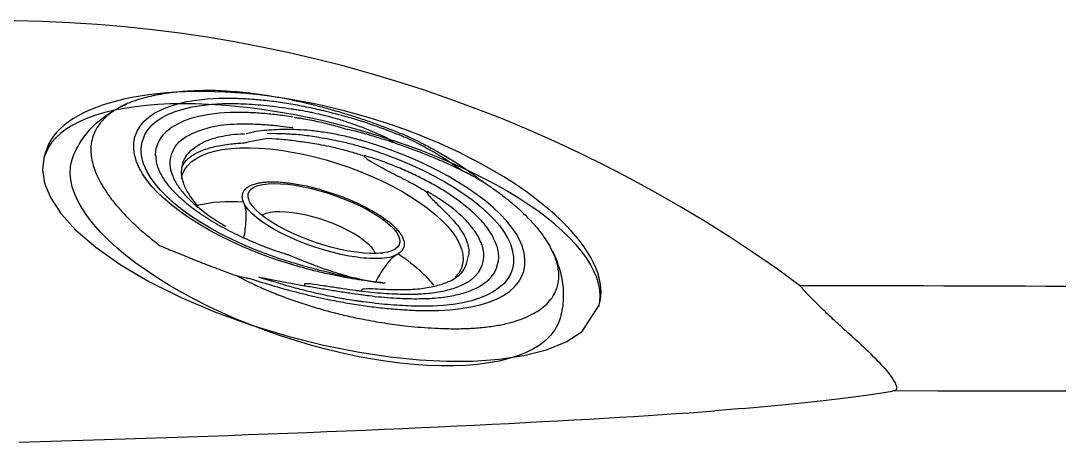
# Model space of a CAD drawing. Extents: x 938 to 1038, y 781 to 934.
# Drawn here: x 988.16 to 998.1, y 833.38 to 837.42 of the extents above; entities that cross this region are included whole.
import ezdxf

# ---------------------------------------------------------------- set-up
doc = ezdxf.new("R2010")
doc.units = 0
doc.header["$MEASUREMENT"] = 0
doc.layers.add('1', color=4, linetype='Continuous')
doc.layers.add('CL', color=8, linetype='Continuous')

# ---------------------------------------------------------------- blocks, each defined once
blk = doc.blocks.new('94JET')
at = {"layer": '1', "color": 3}
for p, q in [((0.8785, 2.4012), (0.8185, 2.3806)), ((0.9388, 2.4126), (0.8785, 2.4012)), ((0.9994, 2.4146), (0.9388, 2.4126)), ((1.032, 2.4118), (0.9994, 2.4146)), ((1.0744, 2.4065), (1.032, 2.4118)), ((0.7006, 2.3119), (0.6432, 2.264)), ((0.7591, 2.3508), (0.7006, 2.3119)), ((0.8185, 2.3806), (0.7591, 2.3508)), ((0.587, 2.2075), (0.5324, 2.1424)), ((0.6432, 2.264), (0.587, 2.2075)), ((0.5324, 2.1424), (0.4794, 2.069)), ((1.5727, 2.1556), (1.5852, 2.1447)), ((0.4794, 2.069), (0.4284, 1.9875)), ((0.3795, 1.8984), (0.3328, 1.802)), ((0.4284, 1.9875), (0.3795, 1.8984)), ((1.0917, 1.8716), (1.1472, 1.9039)), ((1.1472, 1.9039), (1.2035, 1.9264)), ((1.2035, 1.9264), (1.2603, 1.9389)), ((1.2603, 1.9389), (1.3173, 1.9414)), ((1.3173, 1.9414), (1.3743, 1.934)), ((1.3743, 1.934), (1.4309, 1.9165)), ((1.4309, 1.9165), (1.4868, 1.8891)), ((1.4868, 1.8891), (1.5419, 1.852)), ((0.3328, 1.802), (0.2886, 1.6985)), ((0.984, 1.7782), (1.0372, 1.8296)), ((1.0372, 1.8296), (1.0917, 1.8716)), ((1.1444, 1.7968), (1.0918, 1.7665)), ((1.1977, 1.8177), (1.1444, 1.7968)), ((1.2515, 1.8292), (1.1977, 1.8177)), ((1.3055, 1.8312), (1.2515, 1.8292)), ((1.3594, 1.8237), (1.3055, 1.8312)), ((1.413, 1.8067), (1.3594, 1.8237)), ((1.466, 1.7804), (1.413, 1.8067)), ((1.5419, 1.852), (1.5432, 1.851)), ((1.5432, 1.851), (1.5909, 1.8092)), ((1.5909, 1.8092), (1.6372, 1.7585)), ((0.2886, 1.6985), (0.2471, 1.5884)), ((0.8827, 1.6479), (0.9324, 1.7175)), ((0.9324, 1.7175), (0.984, 1.7782)), ((1.0401, 1.7271), (0.9897, 1.6787)), ((1.0918, 1.7665), (1.0401, 1.7271)), ((1.5181, 1.7448), (1.466, 1.7804)), ((1.5217, 1.742), (1.5181, 1.7448)), ((1.5335, 1.7323), (1.5217, 1.742)), ((1.5686, 1.6995), (1.5335, 1.7323)), ((1.614, 1.6478), (1.5686, 1.6995)), ((1.6372, 1.7585), (1.6819, 1.6994)), ((1.6819, 1.6994), (1.7247, 1.6321)), ((0.835, 1.5698), (0.8827, 1.6479)), ((0.9408, 1.6215), (0.8936, 1.5559)), ((0.9897, 1.6787), (0.9408, 1.6215)), ((1.4737, 1.6139), (1.4897, 1.6018)), ((1.4902, 1.602), (1.4893, 1.6027)), ((1.4902, 1.602), (1.4912, 1.6012)), ((1.6577, 1.5875), (1.614, 1.6478)), ((1.7247, 1.6321), (1.7654, 1.557)), ((0.2471, 1.5884), (0.2083, 1.4722)), ((0.7896, 1.4835), (0.835, 1.5698)), ((0.8936, 1.5559), (0.8484, 1.4822)), ((1.6993, 1.5187), (1.6577, 1.5875)), ((1.7387, 1.4419), (1.6993, 1.5187)), ((1.7654, 1.557), (1.8037, 1.4746)), ((0.2083, 1.4722), (0.1725, 1.3502)), ((0.7468, 1.3895), (0.7896, 1.4835)), ((0.8053, 1.4007), (0.7647, 1.3118)), ((0.8484, 1.4822), (0.8053, 1.4007)), ((1.2741, 1.3941), (1.3021, 1.3938)), ((1.4326, 1.4801), (1.4496, 1.4672)), ((1.4501, 1.4673), (1.4491, 1.4681)), ((1.4501, 1.4673), (1.4512, 1.4664)), ((1.7755, 1.3577), (1.7387, 1.4419)), ((1.8037, 1.4746), (1.8395, 1.3853)), ((0.1725, 1.3502), (0.1397, 1.2229)), ((0.7067, 1.2881), (0.7468, 1.3895)), ((0.7647, 1.3118), (0.7266, 1.216)), ((1.0613, 1.3376), (1.0573, 1.3355)), ((1.1066, 1.356), (1.0613, 1.3376)), ((1.1525, 1.3652), (1.1066, 1.356)), ((1.1984, 1.3649), (1.1525, 1.3652)), ((1.2442, 1.3553), (1.1984, 1.3649)), ((1.2896, 1.3364), (1.2442, 1.3553)), ((1.3342, 1.3083), (1.2896, 1.3364)), ((1.3777, 1.2712), (1.3342, 1.3083)), ((1.8096, 1.2664), (1.7755, 1.3577)), ((1.8395, 1.3853), (1.8725, 1.2895)), ((2.007, 1.3063), (2.025, 1.2252)), ((0.1397, 1.2229), (0.1102, 1.0908)), ((1.4198, 1.2254), (1.3777, 1.2712)), ((1.4603, 1.1711), (1.4198, 1.2254)), ((1.8406, 1.1688), (1.8096, 1.2664)), ((1.8725, 1.2895), (1.9026, 1.1879)), ((2.0233, 1.2254), (2.0117, 1.2829)), ((0.7752, 1.1329), (0.7757, 1.1343)), ((1.499, 1.1088), (1.4603, 1.1711)), ((1.5354, 1.0388), (1.499, 1.1088)), ((1.8686, 1.0653), (1.8406, 1.1688)), ((1.9026, 1.1879), (1.9295, 1.0809)), ((0.1102, 1.0908), (0.0839, 0.9544)), ((0.7915, 1.0438), (0.792, 1.0453)), ((1.5695, 0.9616), (1.5354, 1.0388)), ((1.8931, 0.9567), (1.8686, 1.0653)), ((1.9295, 1.0809), (1.9532, 0.9692)), ((0.0839, 0.9544), (0.0611, 0.8142)), ((0.8078, 0.9546), (0.8084, 0.9562)), ((1.6009, 0.8777), (1.5695, 0.9616)), ((1.9142, 0.8436), (1.8931, 0.9567)), ((1.9532, 0.9692), (1.9735, 0.8534)), ((0.0611, 0.8142), (0.0417, 0.6708)), ((1.6295, 0.7877), (1.6009, 0.8777)), ((1.7518, 0.8279), (1.748, 0.8193)), ((1.9317, 0.7267), (1.9142, 0.8436)), ((1.9735, 0.8534), (1.9903, 0.7342)), ((0.7776, 0.6386), (0.7932, 0.7182)), ((1.1221, 0.6967), (1.1066, 0.6799)), ((1.1319, 0.7054), (1.1221, 0.6967)), ((1.158, 0.7219), (1.1319, 0.7054)), ((1.1846, 0.7292), (1.158, 0.7219)), ((1.2113, 0.7273), (1.1846, 0.7292)), ((1.2378, 0.7162), (1.2113, 0.7273)), ((1.2639, 0.6959), (1.2378, 0.7162)), ((1.2891, 0.6669), (1.2639, 0.6959)), ((1.655, 0.6922), (1.6295, 0.7877)), ((1.9454, 0.6067), (1.9317, 0.7267)), ((1.9903, 0.7342), (2.0035, 0.6122)), ((0.0417, 0.6708), (0.0259, 0.5247)), ((1.0595, 0.6034), (1.0383, 0.5533)), ((1.0824, 0.6458), (1.0595, 0.6034)), ((1.1066, 0.6799), (1.0824, 0.6458)), ((1.3131, 0.6293), (1.2891, 0.6669)), ((1.3358, 0.5837), (1.3131, 0.6293)), ((1.6774, 0.5918), (1.655, 0.6922)), ((1.9553, 0.4845), (1.9454, 0.6067)), ((2.0035, 0.6122), (2.013, 0.488)), ((0.0259, 0.5247), (0.0138, 0.3764)), ((0.6163, 0.532), (0.6171, 0.5366)), ((0.6489, 0.5188), (0.6691, 0.5308)), ((1.0383, 0.5533), (1.019, 0.4961)), ((1.0362, 0.5345), (1.0324, 0.5372)), ((1.0586, 0.5132), (1.0362, 0.5345)), ((1.0801, 0.4832), (1.0586, 0.5132)), ((1.3567, 0.5306), (1.3358, 0.5837)), ((1.3757, 0.4706), (1.3567, 0.5306)), ((1.6964, 0.4872), (1.6774, 0.5918)), ((0.6431, 0.489), (0.644, 0.4938)), ((1.0018, 0.4325), (0.9871, 0.3632)), ((1.019, 0.4961), (1.0018, 0.4325)), ((1.1002, 0.445), (1.0801, 0.4832)), ((1.1187, 0.3993), (1.1002, 0.445)), ((1.1353, 0.3467), (1.1187, 0.3993)), ((1.3925, 0.4046), (1.3757, 0.4706)), ((1.407, 0.3332), (1.3925, 0.4046)), ((1.7119, 0.379), (1.6964, 0.4872)), ((1.9613, 0.3606), (1.9553, 0.4845)), ((2.013, 0.488), (2.0188, 0.3625)), ((2.1975, 0.4441), (2.1987, 0.4297)), ((2.1999, 0.4099), (2.1987, 0.4297)), ((0.0138, 0.3764), (0.0053, 0.2266)), ((0.931, 0.3091), (0.921, 0.2281)), ((0.9438, 0.3862), (0.931, 0.3091)), ((0.9871, 0.3632), (0.9748, 0.2891)), ((1.1496, 0.2881), (1.1353, 0.3467)), ((1.4188, 0.2574), (1.407, 0.3332)), ((1.7239, 0.2681), (1.7119, 0.379)), ((1.9635, 0.2359), (1.9613, 0.3606)), ((2.0188, 0.3625), (2.0209, 0.2361)), ((0.0053, 0.2266), (0.0005, 0.0757)), ((0.921, 0.2281), (0.9138, 0.1439)), ((0.9652, 0.2111), (0.9585, 0.1302)), ((0.9748, 0.2891), (0.9652, 0.2111)), ((1.1616, 0.2244), (1.1496, 0.2881)), ((1.1709, 0.1567), (1.1616, 0.2244)), ((1.428, 0.1781), (1.4188, 0.2574)), ((1.7322, 0.155), (1.7239, 0.2681)), ((1.9617, 0.1112), (1.9635, 0.2359)), ((2.0209, 0.2361), (2.0192, 0.1098)), ((0.9138, 0.1439), (0.9096, 0.0577)), ((0.9585, 0.1302), (0.9546, 0.0472)), ((1.1775, 0.0859), (1.1709, 0.1567)), ((1.4344, 0.0962), (1.428, 0.1781)), ((1.7368, 0.0407), (1.7322, 0.155)), ((1.891, 0.1548), (1.8853, 0.1443)), ((1.8854, 0.1081), (1.8853, 0.1447)), ((1.9614, 0.1031), (1.9617, 0.1112)), ((1.9614, 0.1031), (1.9614, 0.103)), ((0.0005, 0.0757), (-0.0005, -0.0757)), ((0.9096, 0.0577), (0.9084, -0.0295)), ((0.9546, 0.0472), (0.9537, -0.0367)), ((1.1812, 0.0132), (1.1775, 0.0859)), ((1.182, -0.0603), (1.1812, 0.0132)), ((1.4378, 0.0127), (1.4344, 0.0962)), ((1.4384, -0.0713), (1.4378, 0.0127)), ((1.7376, -0.0742), (1.7368, 0.0407)), ((-0.0005, -0.0757), (0.0022, -0.2269)), ((0.5284, -0.0031), (0.5421, -0.0103)), ((0.9084, -0.0295), (0.9102, -0.1168)), ((0.9537, -0.0367), (0.9557, -0.1206)), ((1.1799, -0.1333), (1.182, -0.0603)), ((1.4359, -0.1549), (1.4384, -0.0713)), ((1.7347, -0.1889), (1.7376, -0.0742)), ((0.6803, -0.197), (0.6786, -0.3211)), ((0.6804, -0.1939), (0.6803, -0.197)), ((0.6989, -0.1962), (0.6971, -0.3209)), ((0.6991, -0.1881), (0.6989, -0.1962)), ((0.6991, -0.1881), (0.6991, -0.188)), ((0.7594, -0.2301), (0.7561, -0.1933)), ((0.9102, -0.1168), (0.9149, -0.2032)), ((0.9557, -0.1206), (0.9606, -0.2034)), ((1.1748, -0.2048), (1.1799, -0.1333)), ((1.4306, -0.2369), (1.4359, -0.1549)), ((1.7281, -0.3026), (1.7347, -0.1889)), ((0.0022, -0.2269), (0.0086, -0.3774)), ((0.9149, -0.2032), (0.9226, -0.2875)), ((0.9226, -0.2875), (0.9332, -0.3689)), ((0.9606, -0.2034), (0.9683, -0.2841)), ((0.9683, -0.2841), (0.9789, -0.3618)), ((1.1564, -0.3386), (1.167, -0.2736)), ((1.167, -0.2736), (1.1748, -0.2048)), ((1.4224, -0.3165), (1.4306, -0.2369)), ((0.0086, -0.3774), (0.0186, -0.5266)), ((0.6786, -0.3211), (0.6806, -0.4451)), ((0.6971, -0.3209), (0.6992, -0.4456)), ((0.9332, -0.3689), (0.9465, -0.4463)), ((0.9789, -0.3618), (0.992, -0.4355)), ((1.1433, -0.3989), (1.1564, -0.3386)), ((1.398, -0.4645), (1.4115, -0.3927)), ((1.4115, -0.3927), (1.4224, -0.3165)), ((1.7177, -0.4146), (1.7281, -0.3026)), ((0.4681, -0.4474), (0.4715, -0.419)), ((0.6806, -0.4451), (0.6863, -0.5684)), ((0.6992, -0.4456), (0.7052, -0.5695)), ((0.9465, -0.4463), (0.9623, -0.5189)), ((0.992, -0.4355), (1.0077, -0.5043)), ((1.1105, -0.5013), (1.1279, -0.4534)), ((1.1279, -0.4534), (1.1433, -0.3989)), ((1.382, -0.531), (1.398, -0.4645)), ((1.7038, -0.5241), (1.7177, -0.4146)), ((0.0186, -0.5266), (0.0324, -0.674)), ((0.6863, -0.5684), (0.6956, -0.6903)), ((0.7052, -0.5695), (0.7151, -0.6918)), ((0.9623, -0.5189), (0.9805, -0.5857)), ((0.9805, -0.5857), (1.0009, -0.6462)), ((1.0077, -0.5043), (1.0256, -0.5674)), ((1.0256, -0.5674), (1.0456, -0.624)), ((1.0484, -0.5984), (1.0704, -0.5744)), ((1.0704, -0.5744), (1.0912, -0.5418)), ((1.0912, -0.5418), (1.1105, -0.5013)), ((1.3435, -0.6453), (1.3637, -0.5915)), ((1.3637, -0.5915), (1.382, -0.531)), ((1.6863, -0.6304), (1.7038, -0.5241)), ((1.9268, -0.5918), (1.928, -0.5879)), ((0.0324, -0.674), (0.0498, -0.819)), ((0.6956, -0.6903), (0.7086, -0.8102)), ((0.7151, -0.6918), (0.7289, -0.8117)), ((1.0009, -0.6462), (1.0232, -0.6994)), ((1.0388, -0.606), (1.0484, -0.5984)), ((1.0456, -0.624), (1.0675, -0.6734)), ((1.0675, -0.6734), (1.0909, -0.7151)), ((1.2978, -0.7299), (1.3214, -0.6916)), ((1.3214, -0.6916), (1.3435, -0.6453)), ((1.6655, -0.7328), (1.6863, -0.6304)), ((1.0232, -0.6994), (1.0471, -0.7448)), ((1.0471, -0.7448), (1.0724, -0.7819)), ((1.0724, -0.7819), (1.0804, -0.7915)), ((1.0804, -0.7915), (1.0965, -0.808)), ((1.0909, -0.7151), (1.1155, -0.7485)), ((1.1155, -0.7485), (1.1307, -0.7643)), ((1.1307, -0.7643), (1.1412, -0.7732)), ((1.1412, -0.7732), (1.1675, -0.7889)), ((1.1675, -0.7889), (1.1941, -0.7954)), ((1.1941, -0.7954), (1.2208, -0.7927)), ((1.2208, -0.7927), (1.2472, -0.7807)), ((1.2472, -0.7807), (1.273, -0.7597)), ((1.273, -0.7597), (1.2978, -0.7299)), ((1.6413, -0.8306), (1.6655, -0.7328)), ((1.6729, -0.9401), (1.7565, -0.786)), ((1.7565, -0.786), (1.7772, -0.7067)), ((1.821, -0.7236), (1.7981, -0.8032)), ((0.0498, -0.819), (0.0706, -0.9611)), ((0.7086, -0.8102), (0.7251, -0.9273)), ((0.7289, -0.8117), (0.7463, -0.9286)), ((1.6141, -0.9232), (1.6413, -0.8306)), ((1.8137, -0.843), (1.7712, -0.9301)), ((0.0706, -0.9611), (0.095, -1.0997)), ((0.7251, -0.9273), (0.745, -1.041)), ((0.7463, -0.9286), (0.7674, -1.0417)), ((1.5839, -1.0098), (1.6141, -0.9232)), ((1.6446, -0.9824), (1.6729, -0.9401)), ((1.7332, -0.9938), (1.7712, -0.9301)), ((0.745, -1.041), (0.7683, -1.1506)), ((0.7674, -1.0417), (0.792, -1.1503)), ((1.5156, -1.1634), (1.551, -1.0901)), ((1.551, -1.0901), (1.5839, -1.0098)), ((0.095, -1.0997), (0.1227, -1.2342)), ((0.7683, -1.1506), (0.7948, -1.2557)), ((0.792, -1.1503), (0.8199, -1.2538)), ((1.4779, -1.2292), (1.5156, -1.1634)), ((0.1227, -1.2342), (0.1537, -1.3643)), ((0.7948, -1.2557), (0.8243, -1.3555)), ((0.8199, -1.2538), (0.851, -1.3514)), ((1.3967, -1.3368), (1.4382, -1.2871)), ((1.4382, -1.2871), (1.4779, -1.2292)), ((1.8751, -1.2068), (1.8374, -1.3004)), ((0.1537, -1.3643), (0.1878, -1.4893)), ((0.8243, -1.3555), (0.8567, -1.4495)), ((0.851, -1.3514), (0.885, -1.4427)), ((1.3097, -1.4099), (1.3538, -1.3778)), ((1.3538, -1.3778), (1.3967, -1.3368)), ((1.797, -1.3866), (1.7542, -1.465)), ((1.8374, -1.3004), (1.797, -1.3866)), ((1.8959, -1.3968), (1.9339, -1.301)), ((1.9321, -1.4523), (1.9716, -1.3525)), ((1.9716, -1.3525), (1.9719, -1.3516)), ((1.9719, -1.3516), (1.972, -1.3514)), ((0.1878, -1.4893), (0.2249, -1.6088)), ((0.8567, -1.4495), (0.8918, -1.5373)), ((0.885, -1.4427), (0.9218, -1.5269)), ((1.1323, -1.4473), (1.1731, -1.4512)), ((1.1731, -1.4512), (1.219, -1.4468)), ((1.219, -1.4468), (1.2646, -1.433)), ((1.2307, -1.4792), (1.2279, -1.4788)), ((1.2646, -1.433), (1.3097, -1.4099)), ((1.7542, -1.465), (1.7091, -1.5352)), ((1.8122, -1.5672), (1.8552, -1.4857)), ((1.8552, -1.4857), (1.8959, -1.3968)), ((1.8899, -1.5449), (1.9321, -1.4523)), ((0.8918, -1.5373), (0.9295, -1.6182)), ((0.9218, -1.5269), (0.9612, -1.6037)), ((1.7091, -1.5352), (1.6621, -1.5967)), ((1.7669, -1.6409), (1.8122, -1.5672)), ((1.8452, -1.63), (1.8899, -1.5449)), ((0.2249, -1.6088), (0.2649, -1.7224)), ((0.9295, -1.6182), (0.9694, -1.6919)), ((0.9612, -1.6037), (1.0028, -1.6725)), ((1.0028, -1.6725), (1.0465, -1.7329)), ((1.6133, -1.6492), (1.5631, -1.6925)), ((1.6621, -1.5967), (1.6133, -1.6492)), ((1.7198, -1.7066), (1.7669, -1.6409)), ((1.7983, -1.7069), (1.8452, -1.63)), ((0.2649, -1.7224), (0.3077, -1.8297)), ((0.9694, -1.6919), (1.0115, -1.758)), ((1.0115, -1.758), (1.0553, -1.8161)), ((1.0465, -1.7329), (1.092, -1.7845)), ((1.092, -1.7845), (1.1389, -1.827)), ((1.2582, -1.7512), (1.2653, -1.7536)), ((1.2649, -1.7535), (1.2653, -1.7537)), ((1.5631, -1.6925), (1.5477, -1.7037)), ((1.6204, -1.8121), (1.6708, -1.7637)), ((1.6708, -1.7637), (1.7198, -1.7066)), ((1.6984, -1.8352), (1.7492, -1.7754)), ((1.7492, -1.7754), (1.7983, -1.7069)), ((0.3077, -1.8297), (0.353, -1.9301)), ((1.0553, -1.8161), (1.1008, -1.8658)), ((1.1008, -1.8658), (1.1477, -1.9069)), ((1.1389, -1.827), (1.1425, -1.8298)), ((1.5841, -1.8409), (1.6204, -1.8121)), ((1.5924, -1.9272), (1.6461, -1.8858)), ((1.6461, -1.8858), (1.6984, -1.8352)), ((0.353, -1.9301), (0.4006, -2.0234)), ((1.149, -1.9079), (1.2032, -1.9445)), ((1.2032, -1.9445), (1.2583, -1.9714)), ((1.2583, -1.9714), (1.3141, -1.9886)), ((1.4263, -1.9935), (1.4822, -1.9811)), ((1.4822, -1.9811), (1.5377, -1.959)), ((1.5377, -1.959), (1.5924, -1.9272)), ((0.4006, -2.0234), (0.4505, -2.1092)), ((1.3141, -1.9886), (1.3701, -1.996)), ((1.3701, -1.996), (1.4263, -1.9935)), ((0.4505, -2.1092), (0.5024, -2.1871)), ((0.5024, -2.1871), (0.5561, -2.2569)), ((0.5561, -2.2569), (0.6115, -2.3183)), ((0.6115, -2.3183), (0.6682, -2.3711)), ((0.6682, -2.3711), (0.7261, -2.415)), ((0.7261, -2.415), (0.7851, -2.45)), ((0.7851, -2.45), (0.8447, -2.4758)), ((0.8447, -2.4758), (0.9049, -2.4923)), ((0.9049, -2.4923), (0.9654, -2.4996)), ((0.9654, -2.4996), (1.0259, -2.4976)), ((1.0259, -2.4976), (1.032, -2.4968)), ((1.032, -2.4968), (1.0744, -2.4915))]:
    blk.add_line(p, q, dxfattribs=at)
for centre, major_axis, start_param, end_param in [((1.277, 1.2104), (0, 0.4726), -0.547457, 0.248012), ((1.2511, 1.1093), (0, 0.4348), -0.549231, 0.361743), ((1.2948, 1.4139), (0, 0.022), 3.326383, 3.56395), ((2.0249, 1.2395), (0, 0.0142), 2.998863, 3.144303), ((0.3407, 0.5451), (0, 0.9521), -1.038366, -0.865255), ((-0.0471, 0.2649), (0, 1.5121), -1.24444, -1.04144), ((1.2491, 0.4753), (0, 0.3311), 0.529138, 1.137428), ((1.6914, 0.1821), (0, 0.9566), 1.102, 1.355805), ((2.1105, 0.3759), (0, 0.0238), 2.093901, 2.17158), ((0.7129, -0.2368), (0, 0.058), 4.685906, 4.825427), ((1.9365, -0.5954), (0, 0.0126), 1.28557, 1.528767), ((0.108, -0.4341), (0, 1.302), 4.057981, 4.416593), ((1.0351, -0.7043), (0, 1.0297), 3.781403, 4.312011), ((1.2162, -1.5343), (0, 0.0574), -0.257485, -0.107576), ((1.2194, -1.535), (0, 0.0575), -0.24666, -0.096529), ((1.3244, -1.1735), (0, 0.4374), 2.543473, 3.758701), ((1.3578, -1.2981), (0, 0.47), 2.894219, 3.671026), ((1.3703, -1.399), (0, 0.5165), 2.557591, 3.685473)]:
    blk.add_ellipse(centre, major_axis=major_axis, ratio=0.8, start_param=start_param, end_param=end_param, dxfattribs=at)
for points, knots in [([(1.5848, 2.1443), (1.5792, 2.15), (1.5505, 2.1793), (1.4952, 2.2245), (1.4198, 2.2788), (1.3426, 2.3232), (1.2644, 2.3589), (1.1854, 2.3851), (1.122, 2.4006), (1.0848, 2.4044), (1.0744, 2.4055)], [0, 0, 0, 0, 0.039106, 0.19987, 0.355977, 0.507891, 0.656188, 0.801472, 0.944337, 1, 1, 1, 1]), ([(0.5722, 1.4362), (0.5784, 1.4557), (0.6001, 1.5247), (0.6406, 1.6364), (0.696, 1.7667), (0.7562, 1.8852), (0.8167, 1.9843), (0.8758, 2.0649), (0.9329, 2.1302), (0.9921, 2.1853), (1.0567, 2.2324), (1.1263, 2.2683), (1.2014, 2.2906), (1.2778, 2.2965), (1.3487, 2.2862), (1.413, 2.2652), (1.4512, 2.2444), (1.4703, 2.234)], [0, 0, 0, 0, 0.029368, 0.103769, 0.178171, 0.254734, 0.331297, 0.393312, 0.455326, 0.518573, 0.58182, 0.65628, 0.730739, 0.807362, 0.883985, 0.941871, 1, 1, 1, 1]), ([(1.4703, 2.234), (1.4903, 2.2213), (1.5251, 2.1993), (1.5585, 2.1686), (1.5727, 2.1556)], [0, 0, 0, 0, 0.575565, 1, 1, 1, 1]), ([(2.0133, 1.2834), (2.0114, 1.2912), (2, 1.3382), (1.9761, 1.4196), (1.9417, 1.5265), (1.9043, 1.627), (1.8643, 1.7218), (1.8215, 1.8108), (1.7758, 1.894), (1.7275, 1.9709), (1.6765, 2.0409), (1.6246, 2.1029), (1.5885, 2.1376), (1.5711, 2.1543)], [0, 0, 0, 0, 0.0196, 0.118114, 0.21634, 0.313697, 0.411167, 0.509298, 0.60806, 0.707367, 0.807068, 0.906923, 1, 1, 1, 1]), ([(0.7757, 1.134), (0.7803, 1.1463), (0.7958, 1.1875), (0.8238, 1.2533), (0.8603, 1.3288), (0.8984, 1.3975), (0.9381, 1.4592), (0.9791, 1.5138), (1.021, 1.5609), (1.0639, 1.6005), (1.1074, 1.6323), (1.1472, 1.6551), (1.1725, 1.6637), (1.1832, 1.6674)], [0, 0, 0, 0, 0.0417784, 0.1400876, 0.2382999, 0.3364196, 0.4344873, 0.5325566, 0.6307236, 0.7291516, 0.8280757, 0.9277992, 1, 1, 1, 1]), ([(1.4912, 1.6012), (1.5111, 1.5836), (1.5507, 1.5485), (1.6068, 1.4757), (1.6596, 1.3891), (1.7082, 1.2883), (1.7521, 1.1749), (1.7908, 1.0501), (1.8237, 0.9155), (1.8506, 0.7727), (1.8712, 0.6234), (1.8849, 0.4694), (1.8923, 0.3125), (1.8914, 0.2073), (1.891, 0.1548)], [0, 0, 0, 0, 0.083333, 0.166667, 0.25, 0.333333, 0.416667, 0.5, 0.583333, 0.666667, 0.75, 0.833333, 0.916667, 1, 1, 1, 1]), ([(0.7921, 1.0449), (0.7965, 1.0567), (0.8115, 1.0961), (0.8386, 1.1587), (0.8737, 1.2301), (0.9106, 1.2947), (0.9488, 1.3522), (0.9883, 1.4024), (1.0286, 1.4452), (1.0698, 1.4806), (1.103, 1.5022), (1.1224, 1.5131), (1.128, 1.5159)], [0, 0, 0, 0, 0.044142, 0.1471276, 0.2499984, 0.3527635, 0.4554778, 0.5582081, 0.6610915, 0.7643507, 0.8683033, 0.909765, 0.909765, 0.909765, 0.909765]), ([(0.4136, -0.6556), (0.4052, -0.602), (0.3886, -0.4944), (0.3727, -0.3312), (0.3627, -0.1688), (0.359, -0.0071), (0.3612, 0.1559), (0.3688, 0.3177), (0.3814, 0.4766), (0.4006, 0.6481), (0.4277, 0.8323), (0.4687, 1.0486), (0.5132, 1.2339), (0.5511, 1.3671), (0.5674, 1.4204), (0.5722, 1.4362)], [0, 0, 0, 0, 0.07538, 0.15131, 0.22333, 0.295352, 0.369105, 0.442863, 0.514729, 0.586968, 0.682119, 0.778071, 0.907999, 0.972873, 1, 1, 1, 1]), ([(1.1384, 1.3876), (1.1633, 1.3972), (1.2056, 1.4028), (1.2497, 1.3971), (1.2673, 1.3948)], [0.252267, 0.252267, 0.252267, 0.252267, 0.7008892, 1, 1, 1, 1]), ([(1.4024, 1.3475), (1.3853, 1.3581), (1.3509, 1.3795), (1.3157, 1.3879), (1.2981, 1.3922)], [0, 0, 0, 0, 0.497728, 1, 1, 1, 1]), ([(1.4512, 1.4664), (1.4671, 1.4522), (1.4988, 1.4239), (1.5441, 1.3669), (1.5871, 1.3), (1.6272, 1.2228), (1.6642, 1.1363), (1.6975, 1.0411), (1.7273, 0.9386), (1.7437, 0.8648), (1.7518, 0.8279)], [0, 0, 0, 0, 0.125, 0.2500001, 0.375, 0.5, 0.625, 0.75, 0.875, 1, 1, 1, 1]), ([(0.8059, 0.9496), (0.8113, 0.9634), (0.8266, 1.0034), (0.8537, 1.065), (0.8875, 1.1319), (0.923, 1.1919), (0.9598, 1.2449), (0.9976, 1.2905), (1.0362, 1.3287), (1.0755, 1.359), (1.1095, 1.3795), (1.1303, 1.3869), (1.1379, 1.3896)], [0, 0, 0, 0, 0.057794, 0.16743, 0.276926, 0.386302, 0.495632, 0.605007, 0.71463, 0.824819, 0.93602, 1, 1, 1, 1]), ([(1.5249, 1.2178), (1.5057, 1.2442), (1.4669, 1.2973), (1.424, 1.3307), (1.4024, 1.3475)], [0, 0, 0, 0, 0.49625, 1, 1, 1, 1]), ([(2.1841, 0.5684), (2.1798, 0.599), (2.169, 0.6767), (2.1466, 0.7995), (2.1173, 0.9365), (2.0831, 1.0707), (2.0478, 1.1907), (2.0216, 1.2639), (2.0105, 1.2949)], [0, 0, 0, 0, 0.120095, 0.304937, 0.490444, 0.676212, 0.862899, 1, 1, 1, 1]), ([(0.4287, -0.5147), (0.4288, -0.4973), (0.4292, -0.3989), (0.4344, -0.2182), (0.4497, 0.0251), (0.4718, 0.2442), (0.4982, 0.4379), (0.5263, 0.607), (0.5591, 0.7706), (0.596, 0.9281), (0.6371, 1.078), (0.6742, 1.1968), (0.6981, 1.264), (0.7061, 1.2864)], [0, 0, 0, 0, 0.026705, 0.151394, 0.276414, 0.401114, 0.493454, 0.585793, 0.678039, 0.770288, 0.862263, 0.954108, 1, 1, 1, 1]), ([(0.7266, 1.216), (0.7216, 1.2021), (0.7109, 1.1722), (0.6894, 1.1085), (0.6629, 1.0235), (0.6331, 0.9171), (0.596, 0.7704), (0.5727, 0.6534), (0.5572, 0.5755)], [0, 0, 0, 0, 0.073128, 0.157359, 0.32587, 0.494386, 0.662903, 1, 1, 1, 1]), ([(0.7061, 1.2864), (0.7061, 1.2864), (0.7062, 1.2867), (0.7062, 1.2869), (0.7063, 1.2871)], [0, 0, 0, 0, 0.136414, 1, 1, 1, 1]), ([(0.7063, 1.2871), (0.7063, 1.2871), (0.7064, 1.2875), (0.7066, 1.2878), (0.7067, 1.2881)], [0, 0, 0, 0, 0.109075, 1, 1, 1, 1]), ([(1.7475, 0.8197), (1.7475, 0.8197), (1.7438, 0.8222), (1.7351, 0.8312), (1.7206, 0.8522), (1.6997, 0.8896), (1.6691, 0.9512), (1.6248, 1.0433), (1.5757, 1.1385), (1.5399, 1.1944), (1.5249, 1.2178)], [0, 0, 0, 0, 0.00027, 0.025282, 0.067353, 0.14109, 0.266757, 0.470507, 0.778093, 1, 1, 1, 1]), ([(2.025, 1.2252), (2.0275, 1.2076), (2.0326, 1.172), (2.0402, 1.1275), (2.0448, 1.1003), (2.0464, 1.0905)], [0, 0, 0, 0, 0.386229, 0.778881, 1, 1, 1, 1]), ([(0.6175, 0.5363), (0.6219, 0.5602), (0.6337, 0.625), (0.6559, 0.7263), (0.6837, 0.84), (0.7141, 0.9487), (0.7445, 1.0467), (0.7658, 1.106), (0.7754, 1.1326)], [0, 0, 0, 0, 0.109345, 0.295394, 0.479913, 0.664307, 0.849472, 1, 1, 1, 1]), ([(0.6442, 0.4938), (0.6449, 0.4981), (0.6527, 0.5419), (0.6699, 0.6223), (0.696, 0.7335), (0.7247, 0.84), (0.7557, 0.9416), (0.7784, 1.0081), (0.7907, 1.0414), (0.7915, 1.0437)], [0, 0, 0, 0, 0.021066, 0.214811, 0.40882, 0.600405, 0.794288, 0.98621, 1, 1, 1, 1]), ([(2.0464, 1.0905), (2.0537, 1.0318), (2.0684, 0.914), (2.0828, 0.7328), (2.0922, 0.549), (2.0934, 0.4258), (2.094, 0.364)], [0, 0, 0, 0, 0.247158, 0.496041, 0.747293, 1, 1, 1, 1]), ([(2.1673, 0.5583), (2.1522, 0.6494), (2.1217, 0.8329), (2.0716, 1.0042), (2.0464, 1.0905)], [0, 0, 0, 0, 0.4962112, 1, 1, 1, 1]), ([(0.7326, 0.7166), (0.7379, 0.7363), (0.7525, 0.7903), (0.7776, 0.8701), (0.7982, 0.9274), (0.8079, 0.9543)], [0, 0, 0, 0, 0.2333708, 0.6402338, 1, 1, 1, 1]), ([(1.7926, 0.5917), (1.7863, 0.6312), (1.7736, 0.7103), (1.7565, 0.7831), (1.7479, 0.8197)], [0, 0, 0, 0, 0.497852, 1, 1, 1, 1]), ([(0.7932, 0.7182), (0.781, 0.6618), (0.7616, 0.5725), (0.7382, 0.436), (0.7213, 0.3204), (0.7059, 0.1926), (0.6929, 0.053), (0.6857, -0.0603), (0.6823, -0.1365), (0.6812, -0.1684), (0.6805, -0.1875), (0.6804, -0.1939), (0.6804, -0.1939)], [0, 0, 0, 0, 0.218931, 0.346784, 0.475182, 0.603585, 0.754612, 0.905676, 0.943401, 0.981124, 0.999998, 1, 1, 1, 1]), ([(0.6886, 0.5707), (0.6941, 0.5868), (0.7106, 0.6352), (0.7234, 0.6842), (0.7319, 0.7169)], [0, 0, 0, 0, 0.332752, 1, 1, 1, 1]), ([(1.087, 0.7398), (1.0836, 0.7366), (1.0745, 0.7278), (1.052, 0.7115), (1.0263, 0.696), (1.0073, 0.6893), (1.0007, 0.687)], [0, 0, 0, 0, 0.182096, 0.493337, 0.82393, 1, 1, 1, 1]), ([(1.0791, -0.7889), (1.0828, -0.7934), (1.0953, -0.8088), (1.1183, -0.8265), (1.1477, -0.8415), (1.1773, -0.847), (1.2064, -0.8438), (1.2344, -0.8325), (1.2614, -0.8134), (1.2875, -0.7865), (1.3124, -0.7516), (1.336, -0.7091), (1.3579, -0.6595), (1.3777, -0.6034), (1.3955, -0.5417), (1.4109, -0.4749), (1.424, -0.4038), (1.4347, -0.329), (1.4427, -0.2513), (1.4482, -0.1715), (1.451, -0.0902), (1.4512, -0.0084), (1.4487, 0.0731), (1.4435, 0.1535), (1.4357, 0.2321), (1.4254, 0.308), (1.4127, 0.3806), (1.3975, 0.449), (1.3802, 0.5126), (1.3607, 0.5708), (1.3392, 0.6231), (1.3157, 0.669), (1.2904, 0.7078), (1.2633, 0.739), (1.2348, 0.7619), (1.2053, 0.7759), (1.1757, 0.7807), (1.1467, 0.7773), (1.1283, 0.7683), (1.1192, 0.7639)], [0, 0, 0, 0, 0.011642, 0.039702, 0.06703, 0.093364, 0.118974, 0.144446, 0.170328, 0.197054, 0.224606, 0.252655, 0.280869, 0.309028, 0.337092, 0.365064, 0.392958, 0.420792, 0.448581, 0.476339, 0.504077, 0.531805, 0.559532, 0.587264, 0.615011, 0.642781, 0.670588, 0.698444, 0.726367, 0.754375, 0.78249, 0.810727, 0.839077, 0.867423, 0.895443, 0.922699, 0.948961, 0.974541, 1, 1, 1, 1]), ([(0.7256, 0.2372), (0.7304, 0.2902), (0.7399, 0.3966), (0.7559, 0.5108), (0.7689, 0.5908), (0.7744, 0.621), (0.7776, 0.6386)], [0, 0, 0, 0, 0.377217, 0.758537, 0.859037, 1, 1, 1, 1]), ([(0.7411, 0.2279), (0.7413, 0.2527), (0.7419, 0.3132), (0.7479, 0.4076), (0.7583, 0.51), (0.7681, 0.5835), (0.7751, 0.6218), (0.7763, 0.6281)], [0, 0, 0, 0, 0.178787, 0.435118, 0.692172, 0.948957, 1, 1, 1, 1]), ([(1.0006, 0.6871), (0.9892, 0.6825), (0.9493, 0.6665), (0.8776, 0.6475), (0.814, 0.6329), (0.7799, 0.6295), (0.7765, 0.6292)], [0, 0, 0, 0, 0.15951, 0.557574, 0.956273, 1, 1, 1, 1]), ([(1.0515, 0.5855), (1.0532, 0.5894), (1.0574, 0.5992), (1.0613, 0.6056), (1.0612, 0.6056), (1.0612, 0.6055)], [0, 0, 0, 0, 0.292551, 0.727444, 1, 1, 1, 1]), ([(0.5572, 0.5755), (0.5559, 0.5687), (0.5517, 0.547), (0.5463, 0.5174), (0.5369, 0.4637), (0.5293, 0.4169), (0.5158, 0.3247), (0.5027, 0.2204), (0.489, 0.0793), (0.4796, -0.0516), (0.4732, -0.1831), (0.471, -0.2704), (0.4698, -0.3141)], [0, 0, 0, 0, 0.024457, 0.078874, 0.10608, 0.214952, 0.242638, 0.424403, 0.56814, 0.711859, 0.855916, 1, 1, 1, 1]), ([(0.4718, -0.4191), (0.4735, -0.405), (0.4808, -0.3462), (0.4946, -0.2416), (0.5133, -0.1052), (0.5332, 0.0311), (0.5538, 0.1655), (0.5751, 0.2972), (0.5959, 0.4196), (0.6099, 0.4968), (0.6163, 0.532)], [0, 0, 0, 0, 0.043161, 0.181129, 0.321653, 0.463935, 0.604255, 0.743141, 0.883109, 1, 1, 1, 1]), ([(0.6691, 0.5308), (0.6708, 0.5328), (0.6777, 0.5409), (0.6837, 0.5554), (0.6876, 0.5675), (0.6886, 0.5707)], [0, 0, 0, 0, 0.1959692, 0.780793, 1, 1, 1, 1]), ([(1.8849, 0.1447), (1.8848, 0.1448), (1.8812, 0.1481), (1.8702, 0.1671), (1.8548, 0.2213), (1.8375, 0.3038), (1.8165, 0.4353), (1.8021, 0.5292), (1.7926, 0.5917)], [0, 0, 0, 0, 0.000347, 0.036388, 0.144273, 0.358247, 0.57279, 1, 1, 1, 1]), ([(2.1819, 0.4259), (2.1808, 0.4408), (2.1773, 0.4854), (2.1713, 0.5292), (2.1673, 0.5583)], [0, 0, 0, 0, 0.3359446, 1, 1, 1, 1]), ([(2.1975, 0.4473), (2.1974, 0.4484), (2.1955, 0.4784), (2.1916, 0.519), (2.1856, 0.5578), (2.184, 0.5684)], [0, 0, 0, 0, 0.024972, 0.735541, 1, 1, 1, 1]), ([(0.586, 0.1627), (0.5894, 0.1833), (0.5997, 0.2465), (0.6177, 0.3501), (0.6334, 0.4378), (0.642, 0.4836), (0.6431, 0.4891)], [0, 0, 0, 0, 0.184335, 0.565629, 0.94738, 1, 1, 1, 1]), ([(1.972, -1.3514), (1.9887, -1.3025), (2.0221, -1.2048), (2.0557, -1.0835), (2.0851, -0.962), (2.1109, -0.8411), (2.139, -0.6792), (2.1614, -0.512), (2.1808, -0.3153), (2.1933, -0.0879), (2.196, 0.1691), (2.1866, 0.3404), (2.1819, 0.4259)], [0, 0, 0, 0, 0.100111, 0.200167, 0.230413, 0.322791, 0.415168, 0.507528, 0.599888, 0.733131, 0.86678, 1, 1, 1, 1]), ([(2.0014, -1.5061), (2.0094, -1.482), (2.0288, -1.4233), (2.0575, -1.3233), (2.0874, -1.2066), (2.1146, -1.0835), (2.1387, -0.9557), (2.1594, -0.8247), (2.1768, -0.6919), (2.1908, -0.5579), (2.2015, -0.4232), (2.209, -0.2881), (2.2135, -0.153), (2.215, -0.0186), (2.2137, 0.1149), (2.2094, 0.2464), (2.2048, 0.3448), (2.2008, 0.3986), (2.1999, 0.4099)], [0, 0, 0, 0, 0.0455252, 0.1108648, 0.1781391, 0.2469525, 0.3163858, 0.3854021, 0.4539026, 0.5218171, 0.5889858, 0.6558129, 0.7221689, 0.7880485, 0.8534673, 0.9184633, 0.982861, 1, 1, 1, 1]), ([(2.0948, 0.3624), (2.0947, 0.3336), (2.0943, 0.2575), (2.0925, 0.1813), (2.0914, 0.1339)], [0, 0, 0, 0, 0.378941, 1, 1, 1, 1]), ([(2.1262, 0.2291), (2.1256, 0.2344), (2.122, 0.2709), (2.1164, 0.3148), (2.1058, 0.3532), (2.1014, 0.3617), (2.0992, 0.364), (2.0979, 0.3643), (2.0969, 0.3643), (2.0963, 0.364), (2.0955, 0.3633), (2.0951, 0.3629), (2.0948, 0.3624)], [0, 0, 0, 0, 0.108692, 0.739507, 0.886436, 0.930204, 0.953135, 0.967768, 0.969534, 0.985431, 0.985934, 1, 1, 1, 1]), ([(0.7256, 0.2372), (0.7225, 0.2031), (0.7174, 0.1481), (0.7102, 0.0496), (0.7052, -0.0362), (0.7013, -0.1228), (0.6999, -0.1663), (0.6991, -0.188)], [0, 0, 0, 0, 0.247463, 0.397924, 0.698981, 0.849433, 1, 1, 1, 1]), ([(0.756, -0.1934), (0.7535, -0.1606), (0.7482, -0.0918), (0.7433, 0.0135), (0.7404, 0.1216), (0.7405, 0.1927), (0.7406, 0.228)], [0, 0, 0, 0, 0.232391, 0.488548, 0.745614, 1, 1, 1, 1]), ([(2.0942, -0.6605), (2.0955, -0.6537), (2.0995, -0.632), (2.1044, -0.6024), (2.1128, -0.5488), (2.1191, -0.5019), (2.1296, -0.4097), (2.1383, -0.3054), (2.1437, -0.1644), (2.1432, -0.0334), (2.1379, 0.0981), (2.1301, 0.1854), (2.1262, 0.2291)], [0, 0, 0, 0, 0.024457, 0.078874, 0.106079, 0.214952, 0.242638, 0.424403, 0.56814, 0.711859, 0.855916, 1, 1, 1, 1]), ([(0.5532, 0.0052), (0.5533, 0.0055), (0.5622, 0.0257), (0.5728, 0.0914), (0.5836, 0.153), (0.5903, 0.1911)], [0, 0, 0, 0, 0.0050144, 0.3854851, 1, 1, 1, 1]), ([(2.0191, 0.1066), (2.0189, 0.1001), (2.0182, 0.0806), (2.0168, 0.048), (2.0123, -0.0299), (2.0017, -0.1458), (1.9806, -0.2894), (1.9544, -0.4218), (1.9239, -0.5424), (1.88, -0.6865), (1.8393, -0.7823), (1.8137, -0.843)], [0, 0, 0, 0, 0.018777, 0.056357, 0.093903, 0.244333, 0.394797, 0.523143, 0.651488, 0.779594, 1, 1, 1, 1]), ([(1.8546, -0.3032), (1.859, -0.2711), (1.8663, -0.2183), (1.8759, -0.123), (1.8817, -0.0389), (1.8848, 0.0453), (1.8852, 0.0872), (1.8854, 0.1081)], [0, 0, 0, 0, 0.237006, 0.389566, 0.694903, 0.847453, 1, 1, 1, 1]), ([(1.9185, -0.3222), (1.924, -0.2881), (1.933, -0.2331), (1.9452, -0.1346), (1.9533, -0.0488), (1.9589, 0.0378), (1.9606, 0.0813), (1.9614, 0.103)], [0, 0, 0, 0, 0.247463, 0.397924, 0.698981, 0.849434, 1, 1, 1, 1]), ([(2.0914, 0.1339), (2.0913, 0.1324), (2.0912, 0.128), (2.0909, 0.1206), (2.0904, 0.1088), (2.0895, 0.0881), (2.0873, 0.0468), (2.0833, -0.0121), (2.0788, -0.059), (2.0766, -0.0825)], [0, 0, 0, 0, 0.0207362, 0.0615146, 0.1022965, 0.1838688, 0.3470282, 0.673495, 1, 1, 1, 1]), ([(0.5421, -0.0103), (0.5425, -0.0105), (0.5431, -0.0107), (0.5441, -0.0106), (0.5458, -0.0098), (0.5495, -0.005), (0.5516, 0.0009), (0.5532, 0.0052)], [0, 0, 0, 0, 0.084324, 0.103055, 0.209091, 0.414326, 1, 1, 1, 1]), ([(2.0263, -0.6072), (2.0263, -0.6071), (2.0286, -0.5948), (2.0318, -0.5763), (2.0369, -0.5455), (2.0437, -0.5022), (2.0523, -0.4396), (2.0609, -0.3637), (2.0699, -0.2614), (2.075, -0.1674), (2.0763, -0.0988), (2.0766, -0.0825)], [0, 0, 0, 0, 0.000715, 0.073393, 0.1097219, 0.1824198, 0.3277255, 0.4730653, 0.6184802, 0.909309, 1, 1, 1, 1]), ([(1.1543, -1.6917), (1.149, -1.6875), (1.1308, -1.6728), (1.1, -1.6421), (1.0626, -1.5969), (1.0264, -1.5442), (0.9917, -1.4846), (0.9586, -1.4183), (0.9274, -1.3456), (0.8983, -1.2669), (0.8715, -1.1826), (0.8472, -1.0933), (0.8256, -0.9993), (0.8067, -0.9013), (0.7908, -0.7998), (0.7779, -0.6955), (0.7682, -0.5889), (0.7616, -0.4807), (0.7584, -0.3735), (0.7583, -0.2925), (0.7591, -0.2482), (0.7593, -0.2383)], [0, 0, 0, 0, 0.023507, 0.080765, 0.137617, 0.194163, 0.250572, 0.306951, 0.363346, 0.419795, 0.476317, 0.532915, 0.589587, 0.646325, 0.703121, 0.759964, 0.816846, 0.873757, 0.930686, 0.98464, 1, 1, 1, 1]), ([(0.4698, -0.3141), (0.4696, -0.3194), (0.4681, -0.356), (0.4668, -0.3998), (0.4666, -0.4382), (0.4669, -0.4467), (0.4672, -0.449), (0.4674, -0.4493), (0.4676, -0.4493), (0.4677, -0.449), (0.4679, -0.4483), (0.468, -0.4479), (0.4681, -0.4474)], [0, 0, 0, 0, 0.108692, 0.739507, 0.886435, 0.930204, 0.953135, 0.967768, 0.969534, 0.985431, 0.985934, 1, 1, 1, 1]), ([(1.7772, -0.7067), (1.7846, -0.6755), (1.8034, -0.596), (1.83, -0.4615), (1.8463, -0.3562), (1.8546, -0.3032)], [0, 0, 0, 0, 0.2439379, 0.6195788, 1, 1, 1, 1]), ([(1.9185, -0.3222), (1.9088, -0.3752), (1.8894, -0.4816), (1.8599, -0.5958), (1.8364, -0.6758), (1.8267, -0.706), (1.821, -0.7236)], [0, 0, 0, 0, 0.3772173, 0.7585371, 0.8590371, 1, 1, 1, 1]), ([(0.4136, -0.6556), (0.4167, -0.6246), (0.4215, -0.5778), (0.4269, -0.5306), (0.4287, -0.5147)], [0, 0, 0, 0, 0.6641142, 1, 1, 1, 1]), ([(1.7944, -1.1036), (1.798, -1.0936), (1.8053, -1.0735), (1.8195, -1.0322), (1.8365, -0.9792), (1.8558, -0.9135), (1.8798, -0.8231), (1.9041, -0.7176), (1.9197, -0.6316), (1.9264, -0.5949)], [0, 0, 0, 0, 0.0661207, 0.1328483, 0.2663211, 0.3997978, 0.5332706, 0.8003891, 1, 1, 1, 1]), ([(0.4555, -1.4398), (0.4517, -1.3874), (0.4443, -1.2827), (0.4332, -1.1164), (0.4236, -0.944), (0.417, -0.7893), (0.4145, -0.6922), (0.4136, -0.6556)], [0, 0, 0, 0, 0.2144914, 0.4289951, 0.6481945, 0.8673923, 1, 1, 1, 1]), ([(1.0684, -0.674), (1.0686, -0.6742), (1.0691, -0.675), (1.0659, -0.6696), (1.0621, -0.6628), (1.059, -0.6555), (1.0586, -0.6545)], [0, 0, 0, 0, 0.12571, 0.527683, 0.936508, 1, 1, 1, 1]), ([(2.0243, -0.6159), (2.0196, -0.6438), (2.0064, -0.7225), (1.9806, -0.848), (1.9514, -0.9654), (1.9288, -1.044), (1.9065, -1.1174), (1.8893, -1.1664), (1.8757, -1.205)], [0, 0, 0, 0, 0.129943, 0.367079, 0.605678, 0.722738, 0.781259, 1, 1, 1, 1]), ([(1.9339, -1.301), (1.9389, -1.2871), (1.9496, -1.2572), (1.9708, -1.1935), (1.9968, -1.1085), (2.0253, -1.0021), (2.0602, -0.8554), (2.0806, -0.7385), (2.0942, -0.6605)], [0, 0, 0, 0, 0.073128, 0.157359, 0.32587, 0.494386, 0.662903, 1, 1, 1, 1]), ([(0.7793, -0.7018), (0.806, -0.7055), (0.8623, -0.7131), (0.9391, -0.7317), (0.9879, -0.7488), (1.0088, -0.7562)], [0, 0, 0, 0, 0.34189, 0.718869, 1, 1, 1, 1]), ([(1.0086, -0.7563), (1.0147, -0.7583), (1.0336, -0.7644), (1.0593, -0.7793), (1.0823, -0.7952), (1.0915, -0.8038), (1.0949, -0.807)], [0, 0, 0, 0, 0.163693, 0.502973, 0.819141, 1, 1, 1, 1]), ([(1.1273, -1.535), (1.1211, -1.5298), (1.1027, -1.5146), (1.0725, -1.4835), (1.0374, -1.4391), (1.0035, -1.3875), (0.9711, -1.329), (0.9404, -1.2638), (0.9116, -1.1924), (0.885, -1.1152), (0.8608, -1.0326), (0.8427, -0.9602), (0.8331, -0.915), (0.83, -0.9002)], [0, 0, 0, 0, 0.051974, 0.152988, 0.253246, 0.352966, 0.452479, 0.551964, 0.651517, 0.751201, 0.85104, 0.951033, 1, 1, 1, 1]), ([(1.2239, -1.4777), (1.2257, -1.4777), (1.2294, -1.4778), (1.2516, -1.477), (1.2922, -1.4682), (1.3454, -1.4403), (1.3936, -1.4023), (1.4364, -1.3591), (1.4789, -1.3061), (1.5325, -1.2259), (1.5891, -1.1208), (1.6279, -1.0242), (1.6446, -0.9824)], [0, 0, 0, 0, 0.0269747, 0.0545812, 0.183364, 0.3141784, 0.4070367, 0.4998952, 0.5954517, 0.691008, 0.8665419, 1, 1, 1, 1]), ([(1.7237, -1.0094), (1.7237, -1.0094), (1.7085, -1.0522), (1.692, -1.0919), (1.6754, -1.1316)], [0, 0, 0, 0, 0.000546, 1, 1, 1, 1]), ([(1.4329, -1.4328), (1.455, -1.4178), (1.4995, -1.3877), (1.5654, -1.3167), (1.6248, -1.232), (1.6602, -1.1617), (1.6754, -1.1316)], [0, 0, 0, 0, 0.242533, 0.488146, 0.780948, 1, 1, 1, 1]), ([(1.7936, -1.1056), (1.7937, -1.1056), (1.7939, -1.1049), (1.7941, -1.1043), (1.7944, -1.1036)], [0, 0, 0, 0, 0.027969, 1, 1, 1, 1]), ([(0.9922, -1.313), (0.9799, -1.2966), (0.9573, -1.2665), (0.9373, -1.2303), (0.9282, -1.2138)], [0, 0, 0, 0, 0.543533, 1, 1, 1, 1]), ([(1.1211, -1.4359), (1.1169, -1.4335), (1.0993, -1.4232), (1.0682, -1.397), (1.0292, -1.3591), (1.0041, -1.3278), (0.9921, -1.3129)], [0, 0, 0, 0, 0.09711, 0.408763, 0.717679, 1, 1, 1, 1]), ([(1.0313, -2.319), (1.0103, -2.3061), (0.9684, -2.2802), (0.9062, -2.2285), (0.8447, -2.1672), (0.7797, -2.09), (0.7123, -1.9951), (0.6429, -1.8791), (0.5767, -1.7483), (0.5132, -1.6025), (0.4749, -1.4947), (0.4555, -1.4398)], [0, 0, 0, 0, 0.095675, 0.191349, 0.288732, 0.386114, 0.505945, 0.625775, 0.749068, 0.87236, 1, 1, 1, 1]), ([(1.2222, -1.4773), (1.2212, -1.4771), (1.2061, -1.4752), (1.1768, -1.4658), (1.1441, -1.4519), (1.1256, -1.439), (1.1212, -1.4359)], [0, 0, 0, 0, 0.029107, 0.449937, 0.867327, 1, 1, 1, 1]), ([(1.4329, -1.4328), (1.4083, -1.4472), (1.3587, -1.4763), (1.2894, -1.4885), (1.248, -1.4819), (1.2307, -1.4792)], [0, 0, 0, 0, 0.3641288, 0.73454, 1, 1, 1, 1]), ([(1.7208, -2.0739), (1.7218, -2.0727), (1.7405, -2.0487), (1.7751, -1.9953), (1.8243, -1.9132), (1.8712, -1.8234), (1.916, -1.7273), (1.9579, -1.6247), (1.986, -1.5507), (1.9992, -1.5096), (2.0003, -1.5062)], [0, 0, 0, 0, 0.008728, 0.169311, 0.331298, 0.494262, 0.65782, 0.821634, 0.985323, 1, 1, 1, 1]), ([(1.2588, -1.7504), (1.2523, -1.7483), (1.2306, -1.7413), (1.1959, -1.7224), (1.168, -1.702), (1.1551, -1.6926)], [0, 0, 0, 0, 0.1891368, 0.6248897, 1, 1, 1, 1]), ([(1.7171, -2.079), (1.699, -2.1026), (1.6614, -2.1517), (1.6142, -2.203), (1.5849, -2.2278), (1.5764, -2.235)], [0, 0, 0, 0, 0.39752, 0.826765, 1, 1, 1, 1]), ([(1.0744, -2.4907), (1.0811, -2.4901), (1.1138, -2.4871), (1.1718, -2.4736), (1.2475, -2.4502), (1.3217, -2.4185), (1.3941, -2.3794), (1.4646, -2.3329), (1.533, -2.2787), (1.5928, -2.2244), (1.6282, -2.1856), (1.6428, -2.1695)], [0, 0, 0, 0, 0.031754, 0.153806, 0.276015, 0.398877, 0.522905, 0.648627, 0.776586, 0.907316, 1, 1, 1, 1]), ([(1.5764, -2.235), (1.5636, -2.2465), (1.5297, -2.2771), (1.4691, -2.317), (1.395, -2.3534), (1.3152, -2.3756), (1.2343, -2.3815), (1.1594, -2.3713), (1.0916, -2.3502), (1.0514, -2.3294), (1.0313, -2.319)], [0, 0, 0, 0, 0.073548, 0.19526, 0.338549, 0.481837, 0.629289, 0.776742, 0.888137, 1, 1, 1, 1])]:
    blk.add_open_spline(points, degree=3, knots=knots, dxfattribs=at)
blk = doc.blocks.new('VISTA')
at = {"layer": '1', "color": 3, "linetype": 'Continuous'}
for points in [[(55.8198, 35.1306), (55.8301, 35.1713), (55.8364, 35.2134), (55.8385, 35.2569), (55.8365, 35.3015), (55.8304, 35.347), (55.8202, 35.3936), (55.806, 35.441), (55.7878, 35.4893), (55.7656, 35.5383), (55.7395, 35.588), (55.7095, 35.6383), (55.6755, 35.6891), (55.6378, 35.7405), (55.5962, 35.7922), (55.5508, 35.8442), (55.5017, 35.8965), (55.4488, 35.949), (55.3923, 36.0017), (55.3322, 36.0542), (55.2688, 36.1065), (55.2023, 36.1584), (55.1327, 36.2097), (55.0601, 36.2606), (54.9846, 36.3108), (54.9063, 36.3603), (54.8252, 36.409), (54.7416, 36.457), (54.6554, 36.504), (54.5667, 36.55), (54.4757, 36.595), (54.3827, 36.6387), (54.288, 36.6811), (54.1918, 36.722), (54.0941, 36.7614), (53.995, 36.7993), (53.8947, 36.8357), (53.7933, 36.8704), (53.691, 36.9035), (53.5877, 36.935), (53.4837, 36.9647), (53.379, 36.9926), (53.2738, 37.0187), (53.1682, 37.043), (53.0623, 37.0654), (52.9564, 37.0858), (52.851, 37.1041), (52.7464, 37.1204), (52.6427, 37.1345), (52.54, 37.1467), (52.4383, 37.1567), (52.3379, 37.1647), (52.2388, 37.1707), (52.1412, 37.1746), (52.0451, 37.1764), (51.9507, 37.1763), (51.8581, 37.1741), (51.7674, 37.1699), (51.6787, 37.1637), (51.5921, 37.1555), (51.5078, 37.1453), (51.426, 37.1331), (51.347, 37.119), (51.2711, 37.1031), (51.1983, 37.0853), (51.1288, 37.0659), (51.0625, 37.0447), (50.9996, 37.0219), (50.9401, 36.9975), (50.8841, 36.9715), (50.8317, 36.9439), (50.7828, 36.9149), (50.7377, 36.8844), (50.6964, 36.8525), (50.6588, 36.8192), (50.6252, 36.7846), (50.5955, 36.7488), (50.5699, 36.7117), (50.5485, 36.6736), (50.5183, 36.5943)], [(55.816, 35.1153), (55.8265, 35.1685), (55.8297, 35.2234), (55.8258, 35.28), (55.8146, 35.3382), (55.7962, 35.3977), (55.7705, 35.4586), (55.7377, 35.5206), (55.6976, 35.5838), (55.6502, 35.6479), (55.596, 35.7125), (55.5353, 35.7772), (55.4682, 35.8417), (55.3951, 35.9059), (55.3161, 35.9698), (55.2314, 36.0333), (55.1412, 36.0961), (55.0456, 36.1581), (54.9449, 36.2193), (54.8392, 36.2795), (54.7288, 36.3386), (54.6138, 36.3965), (54.4945, 36.453), (54.371, 36.508), (54.2445, 36.5609), (54.1155, 36.6117), (53.9844, 36.6601), (53.8513, 36.7062), (53.7167, 36.7498), (53.5807, 36.7909), (53.4436, 36.8294), (53.3057, 36.8652), (53.1673, 36.8982), (53.0287, 36.9284), (52.8901, 36.9557), (52.7518, 36.98), (52.614, 37.0012), (52.4771, 37.0193), (52.3418, 37.0341), (52.2092, 37.0455), (52.0797, 37.0536), (51.9534, 37.0582), (51.8306, 37.0595), (51.7115, 37.0574), (51.5964, 37.0519), (51.4856, 37.0431), (51.3791, 37.031), (51.2774, 37.0155), (51.1806, 36.9968), (51.0889, 36.9747), (51.0027, 36.9493), (50.9226, 36.9209), (50.849, 36.8895), (50.7819, 36.8552), (50.7215, 36.8181), (50.6678, 36.7784), (50.621, 36.736), (50.5811, 36.6911), (50.5483, 36.6437), (50.5043, 36.5419)], [(50.5183, 36.5943), (50.5179, 36.5929), (50.5175, 36.5915), (50.5172, 36.5901), (50.5168, 36.5887), (50.5165, 36.5873), (50.5161, 36.5859), (50.5158, 36.5845), (50.5154, 36.5831), (50.5151, 36.5817), (50.5148, 36.5803), (50.5145, 36.5789), (50.5141, 36.5775), (50.5138, 36.576), (50.5135, 36.5746), (50.5132, 36.5732), (50.5129, 36.5718), (50.5126, 36.5704), (50.5124, 36.569), (50.5118, 36.5661)], [(50.5034, 36.5388), (50.4898, 36.4267), (50.509, 36.3007), (50.5661, 36.1615), (50.6656, 36.0107), (50.8102, 35.8511), (51.0008, 35.6862), (51.2355, 35.5204), (51.5099, 35.3583), (51.8169, 35.2048), (52.1474, 35.0642), (52.4916, 34.9401), (52.839, 34.8348), (53.1805, 34.7495), (53.5079, 34.6843), (53.8153, 34.6381), (54.0985, 34.6094), (54.3577, 34.5961), (54.6125, 34.5969), (54.8624, 34.6139), (55.1, 34.6493), (55.317, 34.7049), (55.505, 34.7816), (55.6558, 34.8792), (55.8198, 35.1306)], [(50.5118, 36.5661), (50.5112, 36.5643), (50.5106, 36.5625), (50.5099, 36.5607), (50.5094, 36.5589), (50.5088, 36.557), (50.5082, 36.5552), (50.5076, 36.5534), (50.5071, 36.5516), (50.5065, 36.5497), (50.506, 36.5479), (50.5054, 36.5461), (50.5049, 36.5443), (50.5044, 36.5425), (50.5034, 36.5388)]]:
    blk.add_lwpolyline(points, dxfattribs=at)
at = {"layer": '1', "color": 2}
for points in [[(58.305, 34.7743), (58.288, 34.7896), (58.2712, 34.8047), (58.2544, 34.8198), (58.2378, 34.8349), (58.2212, 34.8498), (58.2048, 34.8647), (58.1885, 34.8795), (58.1723, 34.8943), (58.1562, 34.9089), (58.1403, 34.9235), (58.1244, 34.9381), (58.1085, 34.9526), (58.0928, 34.9671), (58.0771, 34.9816), (58.0615, 34.996), (58.0461, 35.0104), (58.0309, 35.0247), (58.0157, 35.0388), (58.0008, 35.0529), (57.986, 35.0669), (57.9715, 35.0808), (57.9572, 35.0945), (57.9431, 35.1081), (57.9293, 35.1215), (57.9158, 35.1348), (57.9025, 35.1479), (57.8895, 35.1608), (57.8769, 35.1734), (57.8646, 35.1859), (57.8527, 35.1982), (57.8411, 35.2102), (57.8299, 35.222), (57.8191, 35.2335), (57.8088, 35.2448), (57.7989, 35.2557), (57.7895, 35.2663), (57.7806, 35.2767), (57.7722, 35.2866), (57.757, 35.3055)], [(58.305, 34.7743), (58.3278, 34.7537), (58.3504, 34.7328), (58.3729, 34.7118), (58.3951, 34.6908), (58.4169, 34.6697), (58.4382, 34.6486), (58.4591, 34.6276), (58.4794, 34.6067), (58.4991, 34.586), (58.518, 34.5656), (58.5362, 34.5454), (58.5535, 34.5257), (58.5698, 34.5063), (58.5852, 34.4874), (58.5995, 34.4691), (58.6127, 34.4513), (58.6247, 34.4342), (58.6353, 34.4178), (58.6445, 34.4024), (58.6521, 34.3881), (58.6581, 34.375), (58.6626, 34.3631), (58.6655, 34.3523), (58.6669, 34.3427), (58.6667, 34.3343), (58.6649, 34.3271), (58.6615, 34.3211), (58.6566, 34.3163), (58.6421, 34.3106)], [(58.6421, 34.3106), (58.6044, 34.3038), (58.5654, 34.2971), (58.525, 34.2904), (58.4832, 34.2838), (58.4401, 34.2771), (58.3957, 34.2705), (58.3499, 34.2639), (58.3027, 34.2573), (58.2542, 34.2508), (58.2044, 34.2442), (58.1532, 34.2378), (58.1007, 34.2313), (58.0468, 34.2249), (57.9916, 34.2185), (57.935, 34.2121), (57.8772, 34.2058), (57.8179, 34.1994), (57.7574, 34.1932), (57.6955, 34.1869), (57.6322, 34.1807), (57.5677, 34.1746), (57.5017, 34.1684), (57.4345, 34.1623), (57.3658, 34.1563), (57.2959, 34.1503), (57.2246, 34.1443), (57.1519, 34.1384), (57.078, 34.1325), (56.9261, 34.1208)], [(60.324, 34.3089), (60.1137, 34.3091), (59.9035, 34.3093), (59.6933, 34.3095), (59.483, 34.3097), (59.2728, 34.31), (59.0626, 34.3102), (58.6421, 34.3106)], [(50.2631, 33.8203), (50.4691, 33.8264), (50.6741, 33.8326), (50.8778, 33.8388), (51.0804, 33.8452), (51.2817, 33.8517), (51.4817, 33.8583), (51.6804, 33.865), (51.8776, 33.8718), (52.0734, 33.8787), (52.2677, 33.8857), (52.4604, 33.8928), (52.6514, 33.9), (52.8408, 33.9073), (53.0284, 33.9147), (53.2143, 33.9221), (53.3983, 33.9297), (53.5804, 33.9373), (53.7606, 33.945), (53.9388, 33.9528), (54.1147, 33.9606), (54.2879, 33.9686), (54.4586, 33.9766), (54.6266, 33.9846), (54.7919, 33.9927), (54.9545, 34.0009), (55.1143, 34.0091), (55.2713, 34.0173), (55.4256, 34.0257), (55.5769, 34.0341), (55.7254, 34.0425), (55.8709, 34.051), (56.0135, 34.0595), (56.153, 34.0681), (56.2896, 34.0768), (56.4231, 34.0855), (56.5534, 34.0942), (56.6807, 34.103), (56.9261, 34.1208)]]:
    blk.add_lwpolyline(points, dxfattribs=at)
blk.add_arc((50.0455, 24.9007), 12.9531, 53.49121, 129.61973, dxfattribs=at)
at = {"layer": '1', "color": 2, "linetype": 'Continuous'}
blk.add_arc((58.4202, -247.6221), 282.9384, 88.86927, 90.136317, dxfattribs=at)
at = {"layer": 'CL', "xscale": -1, "rotation": 251.6738558626526}
blk.add_blockref('94JET', (52.8403, 34.8157), dxfattribs=at)

msp = doc.modelspace()

# ---------------------------------------------------------------- block references
at = {"layer": '1'}
msp.add_blockref('VISTA', (937.8767, 799.5644), dxfattribs=at)

doc.saveas('drawing.dxf')
